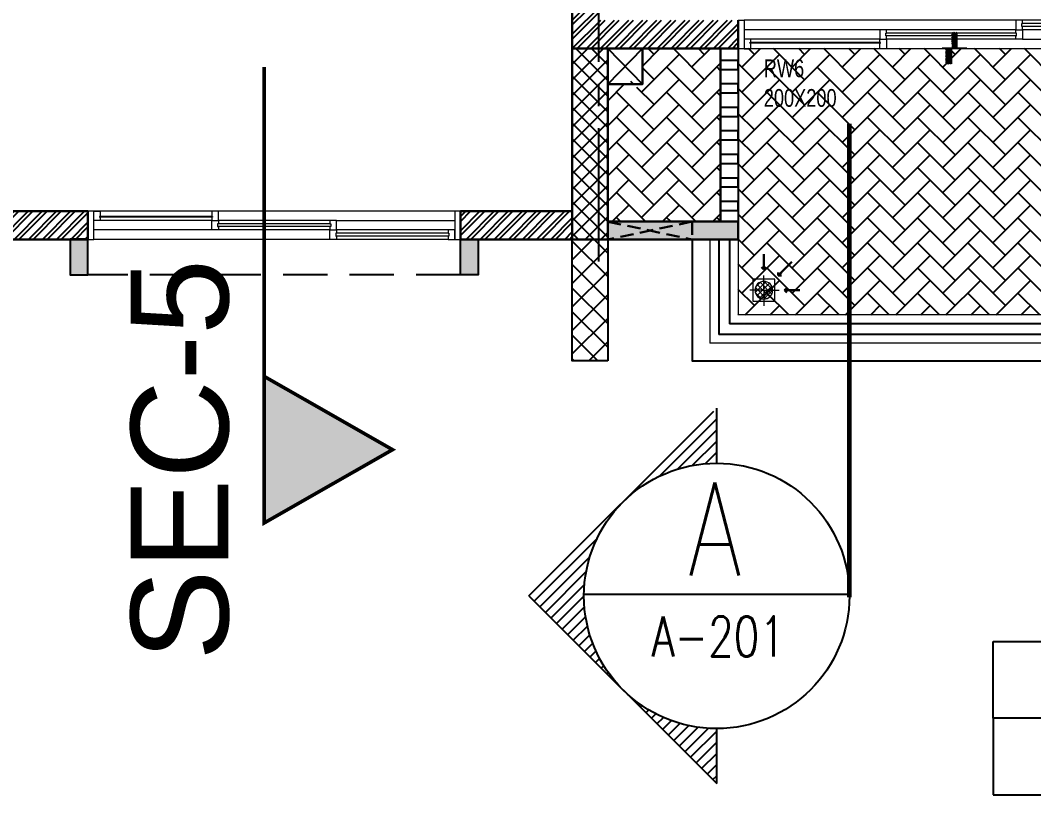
# Model space of a CAD drawing. Header units: millimetres. Extents: x 1066295 to 1300022, y -5734212 to -5454663.
# Drawn here: x 1197637 to 1203347, y -5734212 to -5729847 of the extents above; entities that cross this region are included whole.
import ezdxf

# ---------------------------------------------------------------- set-up
doc = ezdxf.new("R2010")
doc.units = ezdxf.units.MM
doc.header["$LTSCALE"] = 1000
doc.header["$MEASUREMENT"] = 0
for name, pattern in [('AUDIT_D_120904163729-0', [0]), ('T9_KEY PLAN(TYPICAL FLOOR)$0$2BHK-A - FRONT$0$AUDIT_D_120904163729-0', [0]), ('T9_KEY PLAN(TYPICAL FLOOR)$0$2BHK-A - FRONT$0$HIDDEN', [0.375, 0.25, -0.125]), ('T9_KEY PLAN(TYPICAL FLOOR)$0$T8(T9 IS SIMILAR) - DIMENSION & TEXTING$0$AUDIT_D_120904163729-0', [0]), ('T9_KEY PLAN(TYPICAL FLOOR)$0$T8(T9 IS SIMILAR) - DIMENSION & TEXTING$0$T8_REFUGE COLUMNS$0$HIDDEN', [0.375, 0.25, -0.125]), ('T9_KEY PLAN(TYPICAL FLOOR)$0$T8(T9 IS SIMILAR) - TYPICAL FLOOR ELEVATION$0$AUDIT_D_120904163729-0', [0]), ('T9_KEY PLAN(TYPICAL FLOOR)$0$T8(T9 IS SIMILAR) - TYPICAL FLOOR ELEVATION$0$HIDDEN', [0.375, 0.25, -0.125]), ('T9_KEY PLAN(TYPICAL FLOOR)$0$T8_REFUGE COLUMNS$0$CENTER2', [1.125, 0.75, -0.125, 0.125, -0.125]), ('T9_PROFILE SECTIONS$0$T8_PROFILE SECTIONS$0$HIDDEN', [0.375, 0.25, -0.125]), ('T9_PROFILE SECTIONS$0$T8_PROFILE SECTIONS$0$PHANTOM2', [1.25, 0.625, -0.125, 0.125, -0.125, 0.125, -0.125])]:
    doc.linetypes.add(name, pattern=pattern)
doc.layers.get('0').update_dxf_attribs({"linetype": 'AUDIT_D_120904163729-0'})
for name, color, linetype, lineweight in [('T9_KEY PLAN(TYPICAL FLOOR)$0$2BHK-A - FRONT$0$$0$a-TOI-fixtures', 251, 'Continuous', 0), ('T9_KEY PLAN(TYPICAL FLOOR)$0$2BHK-A - FRONT$0$a-TOI-fixtures', 251, 'Continuous', 0), ('T9_KEY PLAN(TYPICAL FLOOR)$0$2BHK-A - FRONT$0$A-WALL- 160', 6, 'Continuous', 30), ('T9_KEY PLAN(TYPICAL FLOOR)$0$2BHK-A - FRONT$0$Ele', 8, 'Continuous', 15), ('T9_KEY PLAN(TYPICAL FLOOR)$0$2BHK-A - FRONT$0$Window', 4, 'Continuous', 20), ('T9_KEY PLAN(TYPICAL FLOOR)$0$T8(T9 IS SIMILAR)$0$D&W', 8, 'Continuous', 25)]:
    doc.layers.add(name, color=color, linetype=linetype, lineweight=lineweight)
for name, color, linetype in [('T9_KEY PLAN(TYPICAL FLOOR)$0$2BHK-A - FRONT$0$A-DECK SUNK 125', 8, 'Continuous'), ('T9_KEY PLAN(TYPICAL FLOOR)$0$2BHK-A - FRONT$0$A-Elev Feature-Chajja', 13, 'Continuous'), ('T9_KEY PLAN(TYPICAL FLOOR)$0$2BHK-A - FRONT$0$A-HATCH -160', 251, 'T9_KEY PLAN(TYPICAL FLOOR)$0$2BHK-A - FRONT$0$AUDIT_D_120904163729-0'), ('T9_KEY PLAN(TYPICAL FLOOR)$0$2BHK-A - FRONT$0$a-tile drop', 3, 'Continuous'), ('T9_KEY PLAN(TYPICAL FLOOR)$0$2BHK-A - FRONT$0$APT PLANS-typ$0$TILEDROP', 3, 'Continuous'), ('T9_KEY PLAN(TYPICAL FLOOR)$0$2BHK-A - FRONT$0$CUT-OUT', 49, 'Continuous'), ('T9_KEY PLAN(TYPICAL FLOOR)$0$2BHK-A - FRONT$0$ELE 1', 1, 'Continuous'), ('T9_KEY PLAN(TYPICAL FLOOR)$0$T8(T9 IS SIMILAR) - DIMENSION & TEXTING$0$A-RWS NOS.', 1, 'T9_KEY PLAN(TYPICAL FLOOR)$0$T8(T9 IS SIMILAR) - DIMENSION & TEXTING$0$AUDIT_D_120904163729-0'), ('T9_KEY PLAN(TYPICAL FLOOR)$0$T8(T9 IS SIMILAR) - DIMENSION & TEXTING$0$T8_REFUGE COLUMNS$0$a-section line', 92, 'Continuous'), ('T9_KEY PLAN(TYPICAL FLOOR)$0$T8(T9 IS SIMILAR) - DIMENSION & TEXTING$0$T8_REFUGE COLUMNS$0$SECTSYMBOL', 3, 'Continuous'), ('T9_KEY PLAN(TYPICAL FLOOR)$0$T8(T9 IS SIMILAR) - DIMENSION & TEXTING$0$T8_REFUGE COLUMNS$0$TEXTB', 2, 'Continuous'), ('T9_KEY PLAN(TYPICAL FLOOR)$0$T8(T9 IS SIMILAR) - TYPICAL FLOOR ELEVATION$0$A-WALL HATCH', 252, 'T9_KEY PLAN(TYPICAL FLOOR)$0$T8(T9 IS SIMILAR) - TYPICAL FLOOR ELEVATION$0$AUDIT_D_120904163729-0'), ('T9_KEY PLAN(TYPICAL FLOOR)$0$T8(T9 IS SIMILAR) - TYPICAL FLOOR ELEVATION$0$A-WALL-FEATURES', 6, 'T9_KEY PLAN(TYPICAL FLOOR)$0$T8(T9 IS SIMILAR) - TYPICAL FLOOR ELEVATION$0$AUDIT_D_120904163729-0'), ('T9_KEY PLAN(TYPICAL FLOOR)$0$T8_REFUGE COLUMNS$0$A-CENTERLINE', 193, 'T9_KEY PLAN(TYPICAL FLOOR)$0$T8_REFUGE COLUMNS$0$CENTER2'), ('T9_KEY PLAN(TYPICAL FLOOR)$0$T8_TYPICAL COLUMNS$0$A-RCC COLS', 3, 'Continuous'), ('T9_PROFILE SECTIONS$0$T8_PROFILE SECTIONS$0$A-PROFILE SECTIONS', 81, 'T9_PROFILE SECTIONS$0$T8_PROFILE SECTIONS$0$PHANTOM2')]:
    doc.layers.add(name, color=color, linetype=linetype)
doc.styles.add('T9_KEY PLAN(TYPICAL FLOOR)$0$2BHK-A - FRONT$0$Romans 1', font='romans.shx', dxfattribs={"height": 100})
doc.styles.add('T9_KEY PLAN(TYPICAL FLOOR)$0$T8(T9 IS SIMILAR) - DIMENSION & TEXTING$0$ARIAL ARROW', font='swisscl.ttf')
doc.styles.add('T9_KEY PLAN(TYPICAL FLOOR)$0$T8(T9 IS SIMILAR) - DIMENSION & TEXTING$0$T8_REFUGE COLUMNS$0$ROMANS', font='romans.shx', dxfattribs={"width": 0.75})
doc.styles.add('T9_PROFILE SECTIONS$0$T8_PROFILE SECTIONS$0$arial', font='sanss___.ttf')
doc.dimstyles.new('T9_KEY PLAN(TYPICAL FLOOR)$0$2BHK-A - FRONT$0$ALPINE S', dxfattribs={"dimscale": 0, "dimtxt": 100, "dimasz": 75, "dimexe": 0, "dimexo": 0, "dimgap": 75, "dimtad": 1, "dimdec": 0, "dimzin": 0, "dimdsep": 46, "dimtxsty": 'T9_KEY PLAN(TYPICAL FLOOR)$0$2BHK-A - FRONT$0$Romans 1', "dimblk": 'T9_KEY PLAN(TYPICAL FLOOR)$0$2BHK-A - FRONT$0$_ArchTick', "dimcen": 0.09, "dimclrd": 256, "dimclre": 256, "dimclrt": 7, "dimadec": 0, "dimazin": 0, "dimtfac": 1, "dimtdec": 0, "dimtofl": 0, "dimtmove": 1, "dimatfit": 0, "dimldrblk": 'T9_KEY PLAN(TYPICAL FLOOR)$0$2BHK-A - FRONT$0$_Open90', "dimfxl": 1, "dimtolj": 1, "dimtzin": 0, "dimarcsym": 0})

# ---------------------------------------------------------------- blocks, each defined once
blk = doc.blocks.new('T9_PROFILE SECTIONS$0$T8_PROFILE SECTIONS$0$MH')
at = {"layer": 'T9_PROFILE SECTIONS$0$T8_PROFILE SECTIONS$0$A-PROFILE SECTIONS', "linetype": 'T9_PROFILE SECTIONS$0$T8_PROFILE SECTIONS$0$HIDDEN', "ltscale": 2}
h = blk.add_hatch(color=256, dxfattribs=at)
h.dxf.hatch_style = 1
h.paths.add_polyline_path([(1140354.5, -5697433.6), (1141077.6, -5697846.6), (1140354.5, -5698259.6)])
at = {"layer": 'T9_PROFILE SECTIONS$0$T8_PROFILE SECTIONS$0$A-PROFILE SECTIONS', "linetype": 'T9_PROFILE SECTIONS$0$T8_PROFILE SECTIONS$0$HIDDEN', "ltscale": 2, "const_width": 20}
blk.add_lwpolyline([(1140354.5, -5697433.6), (1140354.5, -5697433.6), (1141077.6, -5697846.6), (1140354.5, -5698259.6)], close=True, dxfattribs=at)
blk.add_lwpolyline([(1140354.5, -5697433.6), (1140354.5, -5700003.6)], dxfattribs=at)
blk = doc.blocks.new('T9_PROFILE SECTIONS$0$PROFILE SECTION LINE T9')
at = {"layer": 'T9_PROFILE SECTIONS$0$T8_PROFILE SECTIONS$0$A-PROFILE SECTIONS', "linetype": 'ByBlock', "xscale": -1, "rotation": 180}
blk.add_blockref('T9_PROFILE SECTIONS$0$T8_PROFILE SECTIONS$0$MH', (-1125316.1, -5716100.7, 0), dxfattribs=at)
at = {"layer": 'T9_PROFILE SECTIONS$0$T8_PROFILE SECTIONS$0$A-PROFILE SECTIONS', "linetype": 'ByBlock', "insert": (14844.5, -19442.5, 0), "char_height": 550, "attachment_point": 7, "rotation": 90, "style": 'T9_PROFILE SECTIONS$0$T8_PROFILE SECTIONS$0$arial'}
blk.add_mtext_dynamic_manual_height_columns('SEC-5', width=301.334, gutter_width=500, heights=[0], dxfattribs=at)
blk = doc.blocks.new('T9_KEY PLAN(TYPICAL FLOOR)$0$T8_REFUGE COLUMNS')
at = {"layer": 'T9_KEY PLAN(TYPICAL FLOOR)$0$T8_REFUGE COLUMNS$0$A-CENTERLINE'}
blk.add_line((1202642.1, -5728808.5), (1202642.1, -5698573.6), dxfattribs=at)
blk = doc.blocks.new('T9_KEY PLAN(TYPICAL FLOOR)$0$T8_TYPICAL COLUMNS')
at = {"layer": 'T9_KEY PLAN(TYPICAL FLOOR)$0$T8_TYPICAL COLUMNS$0$A-RCC COLS', "linetype": 'ByBlock'}
blk.add_blockref('T9_KEY PLAN(TYPICAL FLOOR)$0$T8_REFUGE COLUMNS', (0, 0), dxfattribs=at)
blk = doc.blocks.new('T9_KEY PLAN(TYPICAL FLOOR)$0$2BHK-A - FRONT$0$2400')
at = {"layer": 'T9_KEY PLAN(TYPICAL FLOOR)$0$2BHK-A - FRONT$0$Window', "color": 1, "lineweight": 13}
for p, q in [((1151176.5, -5692111.9), (1148842.5, -5692111.9)), ((1149607.5, -5692111.9), (1148880, -5692111.9)), ((1149607.5, -5692165.3), (1148880, -5692165.3)), ((1150373.7, -5692165.3), (1149645, -5692165.3)), ((1150411.2, -5692165.3), (1151176.5, -5692165.3)), ((1149607.5, -5692218.6), (1148842.5, -5692218.6)), ((1150373.7, -5692218.6), (1149645, -5692218.6)), ((1151139, -5692218.6), (1150411.2, -5692218.6)), ((1150373.7, -5692271.9), (1148842.5, -5692271.9)), ((1151139, -5692271.9), (1150411.2, -5692271.9))]:
    blk.add_line(p, q, dxfattribs=at)
at = {"layer": 'T9_KEY PLAN(TYPICAL FLOOR)$0$2BHK-A - FRONT$0$Window', "color": 5, "lineweight": 13}
for p, q in [((1149607.5, -5692142.2), (1148880, -5692142.2)), ((1149607.5, -5692146.7), (1148880, -5692146.7)), ((1150373.7, -5692183.8), (1149645, -5692183.8)), ((1150373.7, -5692200), (1149645, -5692200)), ((1151139, -5692237.2), (1150411.2, -5692237.2)), ((1151139, -5692253.3), (1150411.2, -5692253.3))]:
    blk.add_line(p, q, dxfattribs=at)
at = {"layer": 'T9_KEY PLAN(TYPICAL FLOOR)$0$2BHK-A - FRONT$0$Window', "color": 4, "lineweight": 13}
for points in [[(1148842.5, -5692111.9), (1148809.5, -5692111.9), (1148809.5, -5692271.9), (1148842.5, -5692271.9)], [(1148880, -5692146.7), (1148880, -5692165.3), (1148842.5, -5692165.3), (1148842.5, -5692111.9), (1148880, -5692111.9), (1148880, -5692142.2), (1148875.5, -5692142.2), (1148875.5, -5692146.7)], [(1149607.5, -5692146.7), (1149607.5, -5692165.3), (1149645, -5692165.3), (1149645, -5692111.9), (1149607.5, -5692111.9), (1149607.5, -5692142.2), (1149612, -5692142.2), (1149612, -5692146.7)], [(1151209.5, -5692111.9), (1151176.5, -5692111.9), (1151176.5, -5692271.9), (1151209.5, -5692271.9)], [(1149645, -5692200), (1149645, -5692218.6), (1149607.5, -5692218.6), (1149607.5, -5692165.3), (1149645, -5692165.3), (1149645, -5692183.8), (1149640.5, -5692183.8), (1149640.5, -5692200)], [(1150373.7, -5692200), (1150373.7, -5692218.6), (1150411.2, -5692218.6), (1150411.2, -5692165.3), (1150373.7, -5692165.3), (1150373.7, -5692183.8), (1150378.2, -5692183.8), (1150378.2, -5692200)], [(1150411.2, -5692253.3), (1150411.2, -5692271.9), (1150373.7, -5692271.9), (1150373.7, -5692218.6), (1150411.2, -5692218.6), (1150411.2, -5692237.2), (1150406.7, -5692237.2), (1150406.7, -5692253.3)], [(1151139, -5692253.3), (1151139, -5692271.9), (1151176.5, -5692271.9), (1151176.5, -5692218.6), (1151139, -5692218.6), (1151139, -5692237.2), (1151143.5, -5692237.2), (1151143.5, -5692253.3)]]:
    blk.add_lwpolyline(points, close=True, dxfattribs=at)
blk = doc.blocks.new('T9_KEY PLAN(TYPICAL FLOOR)$0$2BHK-A - FRONT$0$TILE DROP -x')
at = {"layer": 'T9_KEY PLAN(TYPICAL FLOOR)$0$2BHK-A - FRONT$0$APT PLANS-typ$0$TILEDROP'}
h = blk.add_hatch(dxfattribs=at)
h.set_pattern_fill('ACET-2D-ANSI31', color=8, scale=90, angle=90, style=0)
h.set_pattern_definition([(135, (-851695.914, 5365039.183), (-7.954951288, -7.954951288), [])])
h.paths.add_polyline_path([(-58324, -19206), (-58324, -19024), (-58262, -19024), (-58262, -19206)])
edge = h.paths.add_edge_path()
edge.add_line((-58324, -19381), (-58394, -19381))
edge.add_line((-58324, -19206), (-58324, -19381))
edge.add_line((-58393, -19206), (-58324, -19206))
edge.add_line((-58393, -19381), (-58393, -19206))
at = {"layer": 'T9_KEY PLAN(TYPICAL FLOOR)$0$2BHK-A - FRONT$0$APT PLANS-typ$0$TILEDROP', "color": 1}
blk.add_line((-58154, -19206), (-58434, -19206), dxfattribs=at)
at = {"layer": 'T9_KEY PLAN(TYPICAL FLOOR)$0$2BHK-A - FRONT$0$APT PLANS-typ$0$TILEDROP', "color": 20, "const_width": 10}
for points in [[(-58262, -19206), (-58262, -19024)], [(-58324, -19381), (-58324, -19206)], [(-58324, -19206), (-58262, -19206)]]:
    blk.add_lwpolyline(points, dxfattribs=at)
blk = doc.blocks.new('T9_KEY PLAN(TYPICAL FLOOR)$0$2BHK-A - FRONT$0$2100')
at = {"layer": 'T9_KEY PLAN(TYPICAL FLOOR)$0$2BHK-A - FRONT$0$Window', "color": 1, "lineweight": 13}
for p, q in [((1150876.5, -5693344.1), (1148842.5, -5693344.1)), ((1149507.5, -5693344.1), (1148880, -5693344.1)), ((1149507.5, -5693397.4), (1148880, -5693397.4)), ((1150173.7, -5693397.4), (1149545, -5693397.4)), ((1150211.2, -5693397.4), (1150876.5, -5693397.4)), ((1149507.5, -5693450.8), (1148842.5, -5693450.8)), ((1150173.7, -5693450.8), (1149545, -5693450.8)), ((1150839, -5693450.8), (1150211.2, -5693450.8)), ((1150173.7, -5693504.1), (1148842.5, -5693504.1)), ((1150839, -5693504.1), (1150211.2, -5693504.1))]:
    blk.add_line(p, q, dxfattribs=at)
at = {"layer": 'T9_KEY PLAN(TYPICAL FLOOR)$0$2BHK-A - FRONT$0$Window', "color": 5, "lineweight": 13}
for p, q in [((1149507.5, -5693374.4), (1148880, -5693374.4)), ((1149507.5, -5693378.9), (1148880, -5693378.9)), ((1150173.7, -5693416), (1149545, -5693416)), ((1150173.7, -5693432.2), (1149545, -5693432.2)), ((1150839, -5693469.3), (1150211.2, -5693469.3)), ((1150839, -5693485.5), (1150211.2, -5693485.5))]:
    blk.add_line(p, q, dxfattribs=at)
at = {"layer": 'T9_KEY PLAN(TYPICAL FLOOR)$0$2BHK-A - FRONT$0$Window', "color": 4, "lineweight": 13}
for points in [[(1148842.5, -5693344.1), (1148809.5, -5693344.1), (1148809.5, -5693504.1), (1148842.5, -5693504.1)], [(1148880, -5693378.9), (1148880, -5693397.4), (1148842.5, -5693397.4), (1148842.5, -5693344.1), (1148880, -5693344.1), (1148880, -5693374.4), (1148875.5, -5693374.4), (1148875.5, -5693378.9)], [(1149507.5, -5693378.9), (1149507.5, -5693397.4), (1149545, -5693397.4), (1149545, -5693344.1), (1149507.5, -5693344.1), (1149507.5, -5693374.4), (1149512, -5693374.4), (1149512, -5693378.9)], [(1150909.5, -5693344.1), (1150876.5, -5693344.1), (1150876.5, -5693504.1), (1150909.5, -5693504.1)], [(1149545, -5693432.2), (1149545, -5693450.8), (1149507.5, -5693450.8), (1149507.5, -5693397.4), (1149545, -5693397.4), (1149545, -5693416), (1149540.5, -5693416), (1149540.5, -5693432.2)], [(1150173.7, -5693432.2), (1150173.7, -5693450.8), (1150211.2, -5693450.8), (1150211.2, -5693397.4), (1150173.7, -5693397.4), (1150173.7, -5693416), (1150178.2, -5693416), (1150178.2, -5693432.2)], [(1150211.2, -5693485.5), (1150211.2, -5693504.1), (1150173.7, -5693504.1), (1150173.7, -5693450.8), (1150211.2, -5693450.8), (1150211.2, -5693469.3), (1150206.7, -5693469.3), (1150206.7, -5693485.5)], [(1150839, -5693485.5), (1150839, -5693504.1), (1150876.5, -5693504.1), (1150876.5, -5693450.8), (1150839, -5693450.8), (1150839, -5693469.3), (1150843.5, -5693469.3), (1150843.5, -5693485.5)]]:
    blk.add_lwpolyline(points, close=True, dxfattribs=at)
blk = doc.blocks.new('T9_KEY PLAN(TYPICAL FLOOR)$0$2BHK-A - FRONT$0$_ArchTick')
at = {"color": 0, "linetype": 'ByBlock', "const_width": 0.15}
blk.add_lwpolyline([(-0.5, -0.5), (0.5, 0.5)], dxfattribs=at)
blk = doc.blocks.new('T9_KEY PLAN(TYPICAL FLOOR)$0$2BHK-A - FRONT$0$_Open90')
at = {"color": 0, "linetype": 'ByBlock', "lineweight": -2}
for p, q in [((0, 0), (-1, 0)), ((-0.5, 0.5), (0, 0)), ((0, 0), (-0.5, -0.5))]:
    blk.add_line(p, q, dxfattribs=at)
blk = doc.blocks.new('T9_KEY PLAN(TYPICAL FLOOR)$0$2BHK-A - FRONT$0$A$C1DA736AB')
at = {"layer": 'T9_KEY PLAN(TYPICAL FLOOR)$0$2BHK-A - FRONT$0$a-TOI-fixtures', "linetype": 'ByBlock'}
for points in [[(117, 0.4, 0), (202.3, 0.4, 0)], [(81.7, -82.8, 0), (158.2, -159.9, 0)], [(0.4, -117, 0), (0.4, -202.3, 0)]]:
    blk.add_leader(points, dimstyle='T9_KEY PLAN(TYPICAL FLOOR)$0$2BHK-A - FRONT$0$ALPINE S', override={"dimscale": 1, "dimasz": 25, "dimtad": 0, "dimfxl": 5, "dimtfill": 1, "dimarcsym": 1}, dxfattribs=at)
blk = doc.blocks.new('T9_KEY PLAN(TYPICAL FLOOR)$0$2BHK-A - FRONT$0$$0$Type-A-First Floor Plan-bottom-up$0$FLOOR TRAP-flat-6')
at = {"layer": 'T9_KEY PLAN(TYPICAL FLOOR)$0$2BHK-A - FRONT$0$$0$a-TOI-fixtures'}
h = blk.add_hatch(dxfattribs=at)
h.set_pattern_fill('ACET-2D-_USER', color=256, scale=20, angle=45, style=0, double=1, pattern_type=0)
h.set_pattern_definition([(45, (-789896.981, 5385770.066), (-14.142135624, 14.142135624), []), (135, (-789896.981, 5385770.066), (-14.142135624, -14.142135624), [])])
edge = h.paths.add_edge_path()
edge.add_arc((150, 150), 50, 0, 360)
for q in [(150, 228.6), (67.6, 150), (237.4, 150), (150, 63.6)]:
    blk.add_line((150, 150), q, dxfattribs=at)
blk.add_lwpolyline([(87.5, 212.5), (212.5, 212.5), (212.5, 87.5), (87.5, 87.5)], close=True, dxfattribs=at)
blk.add_circle((150, 150), 50, dxfattribs=at)
at = {"layer": 'T9_KEY PLAN(TYPICAL FLOOR)$0$2BHK-A - FRONT$0$A-WALL- 160', "linetype": 'ByBlock', "rotation": 270}
blk.add_blockref('T9_KEY PLAN(TYPICAL FLOOR)$0$2BHK-A - FRONT$0$A$C1DA736AB', (150, 150.4), dxfattribs=at)
blk = doc.blocks.new('T9_KEY PLAN(TYPICAL FLOOR)')
at = {"layer": 'T9_KEY PLAN(TYPICAL FLOOR)$0$2BHK-A - FRONT$0$A-DECK SUNK 125'}
h = blk.add_hatch(dxfattribs=at)
h.set_pattern_fill('AR-HBONE', color=8, scale=25)
h.set_pattern_definition([(45, (54492.78, -0.36), (1e-14, 141.4213562), [300, -100]), (135, (54563.49, 70.35), (1e-14, 141.4213562), [300, -100])])
edge = h.paths.add_edge_path(flags=16)
edge.add_arc((1202842.3, -5727809.9), 24, 180, 540, ccw=False)
h.paths.add_polyline_path([(1202692.3, -5728584.9), (1203327.3, -5728584.9), (1203327.3, -5727610), (1202887.2, -5727609.9), (1202887.3, -5727809.9), (1202692.3, -5727809.9)])
h = blk.add_hatch(dxfattribs=at)
h.set_pattern_fill('AR-HBONE', color=8, scale=25)
h.set_pattern_definition([(45, (54492.78, -1.33), (1e-14, 141.4213562), [300, -100]), (135, (54563.49, 69.38), (1e-14, 141.4213562), [300, -100])])
h.paths.add_polyline_path([(1203427.3, -5727609.9), (1206197.3, -5727610), (1206197.3, -5729109.9), (1203427.3, -5729109.9)])
at = {"layer": 'T9_KEY PLAN(TYPICAL FLOOR)$0$2BHK-A - FRONT$0$A-HATCH -160', "linetype": 'ByBlock'}
h = blk.add_hatch(dxfattribs=at)
h.set_pattern_fill('ZIGZAG', color=8, scale=250)
h.set_pattern_definition([(0, (54492.778, -0.356), (31.25, 31.25), [31.25, -31.25]), (90, (54524.028, -0.356), (-31.25, 31.25), [31.25, -31.25])])
h.paths.add_polyline_path([(1196642.3, -5723474.9), (1198342.3, -5723474.9), (1198342.3, -5723374.9), (1196642.3, -5723374.9)])
h.paths.add_polyline_path([(1199382.3, -5724474.9), (1199382.3, -5724574.9), (1201592.3, -5724574.9), (1201592.3, -5724474.9), (1200442.2, -5724474.6), (1200442.2, -5724374.6), (1200342.2, -5724374.6), (1200342.2, -5724474.9)])
h.paths.add_polyline_path([(1200442.2, -5723374.6), (1201342, -5723374.6), (1201342, -5723474.6), (1200442.2, -5723474.6)])
h.paths.add_polyline_path([(1202092, -5723474.6), (1202692, -5723474.6), (1202692, -5723374.6), (1202092, -5723374.6)])
h.paths.add_polyline_path([(1204892.3, -5721024.9), (1204992.3, -5721024.9), (1204992.3, -5721774.6), (1204892.3, -5721774.6)])
h.paths.add_polyline_path([(1204892.3, -5720124.9), (1204992.3, -5720124.9), (1204992.3, -5719225), (1204892.3, -5719225)])
h.paths.add_polyline_path([(1200042.2, -5721674.9), (1200142.2, -5721674.9), (1200142.2, -5721174.9), (1200142.1, -5721175), (1200142.2, -5721074), (1200042.2, -5721074.3)])
h.paths.add_polyline_path([(1202692.3, -5728684.6), (1203427.3, -5728684.6), (1203427.3, -5728584.6), (1202692.3, -5728584.6)])
h.paths.add_polyline_path([(1202942.3, -5721774.9), (1203342.3, -5721774.9), (1203342.3, -5721674.9), (1202942.3, -5721674.9)])
h.paths.add_polyline_path([(1204642.3, -5721674.9), (1204892.3, -5721674.9), (1204892.3, -5721774.9), (1204642.3, -5721774.9)])
h = blk.add_hatch(dxfattribs=at)
h.set_pattern_fill('ANSI32', color=8, scale=150)
h.set_pattern_definition([(45, (54492.78, -0.904), (-39.77475644, 39.77475644), []), (45, (54519.295, -0.904), (-39.77475644, 39.77475644), [])])
h.paths.add_polyline_path([(1199132.6, -5726829.9), (1199292.6, -5726829.9), (1199292.6, -5728524.6), (1199762.6, -5728524.6), (1199762.6, -5728684.6), (1199132.6, -5728684.6)])
h.paths.add_polyline_path([(1202492.3, -5727009.9), (1202652.3, -5727009.9), (1202652.3, -5727450.1), (1203427.3, -5727450.1), (1203427.3, -5727610.1), (1202492.3, -5727610.1)])
h.paths.add_polyline_path([(1201862.6, -5728684.6), (1202492.3, -5728684.6), (1202492.3, -5728524.6), (1201862.6, -5728524.6)])
h.paths.add_polyline_path([(1205827.3, -5727450.1), (1206197.3, -5727450.1), (1206197.3, -5727610.1), (1205827.3, -5727610.1)])
h.paths.add_polyline_path([(1200757.3, -5719574.2), (1200917.3, -5719574.2), (1200917.3, -5719224.9), (1200757.3, -5719224.9)])
h.paths.add_polyline_path([(1200042.2, -5721834.8), (1200281.7, -5721834.8), (1200282.8, -5721674.9), (1200042.2, -5721674.9)])
h.paths.add_polyline_path([(1200282.2, -5721924.5), (1200442.2, -5721924.5), (1200442.2, -5722424.9), (1200282.2, -5722424.9)])
h.paths.add_polyline_path([(1199092.3, -5721924.9), (1199252.3, -5721924.9), (1199252.3, -5722424.9), (1199092.3, -5722424.9)])
h.paths.add_polyline_path([(1199092.3, -5723474.9), (1199092.3, -5723074.9), (1199252.3, -5723074.9), (1199252.3, -5723314.9), (1200282.2, -5723314.9), (1200279.7, -5723074.9), (1200439.7, -5723074.9), (1200442.2, -5723474.6)])
h = blk.add_hatch(dxfattribs=at)
h.set_pattern_fill('ANSI37', color=8, scale=500)
h.set_pattern_definition([(45, (54492.78, -0.356), (-44.1941738, 44.1941738), []), (135, (54492.78, -0.356), (-44.1941738, -44.1941738), [])])
h.paths.add_polyline_path([(1195742.3, -5727585.2), (1195542.3, -5727585.2), (1195542.3, -5726519.9), (1195742.3, -5726519.9)])
h.paths.add_polyline_path([(1195742.3, -5723474.6), (1196392, -5723474.6), (1196392, -5723274.6), (1195742.3, -5723274.6)])
h.paths.add_polyline_path([(1202492.3, -5728684.6), (1202692.3, -5728684.6), (1202692.3, -5727610.1), (1202492.3, -5727610.1)])
at = {"layer": 'T9_KEY PLAN(TYPICAL FLOOR)$0$T8(T9 IS SIMILAR) - DIMENSION & TEXTING$0$T8_REFUGE COLUMNS$0$SECTSYMBOL'}
h = blk.add_hatch(dxfattribs=at)
h.set_pattern_fill('ANSI31', color=8, scale=355.5, angle=990, style=0)
h.set_pattern_definition([(225, (295225.997, -7112461.696), (-31.4220576, 31.4220576), [])])
h.paths.add_polyline_path([(1202777.2, -5730165.3), (1202248.4, -5730694), (1202777.2, -5731222.7, -0.198912), (1202558.2, -5730694, -0.198912)])
h.paths.add_polyline_path([(1202777.2, -5731222.7), (1203305.9, -5731751.4), (1203305.9, -5731441.7, -0.198912)])
h.paths.add_polyline_path([(1203305.9, -5729636.6), (1202777.2, -5730165.3, -0.198912), (1203305.9, -5729946.3)])
at = {"layer": 'T9_KEY PLAN(TYPICAL FLOOR)$0$T8(T9 IS SIMILAR) - TYPICAL FLOOR ELEVATION$0$A-WALL HATCH', "linetype": 'ByBlock'}
h = blk.add_hatch(dxfattribs=at)
h.set_pattern_fill('ANSI37', color=8, scale=750)
h.set_pattern_definition([(45, (-0.1, -0.21), (-66.2912607, 66.2912607), []), (135, (-0.1, -0.21), (-66.2912607, -66.2912607), [])])
h.paths.add_polyline_path([(1186632.3, -5709913.9), (1186432.3, -5709913.9), (1186432.3, -5708154.2), (1186632.3, -5708154.2)])
h.paths.add_polyline_path([(1190032.3, -5708154), (1190232.6, -5708154), (1190232.6, -5709913.7), (1190032.3, -5709913.7)])
h.paths.add_polyline_path([(1202792.3, -5700405.8), (1202592.3, -5700405.8), (1202592.3, -5701090.3), (1202792.3, -5701090.3)])
h.paths.add_polyline_path([(1209952.2, -5700405.8), (1209752.2, -5700405.8), (1209752.2, -5701092), (1209952.2, -5701092)])
h.paths.add_polyline_path([(1222512.1, -5708154), (1222311.7, -5708154), (1222311.7, -5709913.7), (1222512.1, -5709913.7)])
h.paths.add_polyline_path([(1225912.1, -5709913.9), (1226112.1, -5709913.9), (1226112.1, -5708154.2), (1225912.1, -5708154.2)])
h.paths.add_polyline_path([(1209852.3, -5729369.1), (1210052.3, -5729369.1), (1210052.3, -5728684.2), (1209852.3, -5728684.2)])
h.paths.add_polyline_path([(1202692.1, -5729369.1), (1202492, -5729369.1), (1202492, -5728684.2), (1202692.1, -5728684.2)])
h = blk.add_hatch(dxfattribs=at)
h.set_pattern_fill('ZIGZAG', color=8, scale=250)
h.set_pattern_definition([(0, (0, 0), (31.25, 31.25), [31.25, -31.25]), (90, (31.25, 0), (-31.25, 31.25), [31.25, -31.25])])
h.paths.add_polyline_path([(1186332.7, -5719983.5), (1186332.7, -5719683.5), (1186432.7, -5719683.5), (1186432.7, -5719883.5), (1186982.7, -5719883.5), (1186982.7, -5719523.5), (1187082.7, -5719523.5), (1187082.7, -5719983.5)])
h.paths.add_polyline_path([(1190232.7, -5719983.5), (1190232.7, -5719683.5), (1190132.7, -5719683.5), (1190132.7, -5719883.5), (1189582.7, -5719883.5), (1189582.7, -5719523.5), (1189482.7, -5719523.5), (1189482.7, -5719983.5)])
h.paths.add_polyline_path([(1190857.7, -5717933.5), (1190857.7, -5717733.5), (1190757.7, -5717733.5), (1190757.7, -5717933.5)])
h.paths.add_polyline_path([(1193357.7, -5717733.5), (1193357.7, -5717933.5), (1193257.7, -5717933.5), (1193257.7, -5717733.5)])
h.paths.add_polyline_path([(1196632.8, -5709938.8), (1196632.8, -5709738.8), (1196532.8, -5709738.8), (1196532.8, -5709938.8)])
h.paths.add_polyline_path([(1194132, -5709738.8), (1194132, -5709938.8), (1194032, -5709938.8), (1194032, -5709738.8)])
h.paths.add_polyline_path([(1195742.7, -5701889.7), (1196212.8, -5701889.7), (1196212.8, -5702349.7), (1196112.8, -5702349.7), (1196112.8, -5701989.7), (1195742.7, -5701989.7)])
h.paths.add_polyline_path([(1198312.8, -5702349.7), (1198312.8, -5701889.7), (1199132.6, -5701889.7), (1199132.6, -5701989.7), (1198412.8, -5701989.7), (1198412.8, -5702349.7)])
h.paths.add_polyline_path([(1199662.5, -5701090.3), (1199662.5, -5700890.3), (1199762.5, -5700890.3), (1199762.5, -5701090.3)])
h.paths.add_polyline_path([(1201862.6, -5700890.3), (1201862.6, -5701090.3), (1201962.6, -5701090.3), (1201962.6, -5700890.3)])
h.paths.add_polyline_path([(1210681.9, -5700890.3), (1210681.9, -5701090.3), (1210581.9, -5701090.3), (1210581.9, -5700890.3)])
h.paths.add_polyline_path([(1212882, -5701090.3), (1212882, -5700890.3), (1212782, -5700890.3), (1212782, -5701090.3)])
h.paths.add_polyline_path([(1214231.8, -5702349.7), (1214231.8, -5701889.7), (1213412.3, -5701889.7), (1213412.3, -5701989.7), (1214131.8, -5701989.7), (1214131.8, -5702349.7)])
h.paths.add_polyline_path([(1216801.9, -5701889.7), (1216331.8, -5701889.7), (1216331.8, -5702349.7), (1216431.8, -5702349.7), (1216431.8, -5701989.7), (1216801.9, -5701989.7)])
h.paths.add_polyline_path([(1215911.7, -5709938.8), (1215911.7, -5709738.8), (1216011.7, -5709738.8), (1216011.7, -5709938.8)])
h.paths.add_polyline_path([(1218412.5, -5709738.8), (1218412.5, -5709938.8), (1218512.5, -5709938.8), (1218512.5, -5709738.8)])
h.paths.add_polyline_path([(1221686.9, -5717933.5), (1221686.9, -5717733.5), (1221786.9, -5717733.5), (1221786.9, -5717933.5)])
h.paths.add_polyline_path([(1219186.9, -5717733.5), (1219186.9, -5717933.5), (1219286.9, -5717933.5), (1219286.9, -5717733.5)])
h.paths.add_polyline_path([(1222311.8, -5719983.5), (1222311.8, -5719683.5), (1222411.8, -5719683.5), (1222411.8, -5719883.5), (1222961.8, -5719883.5), (1222961.8, -5719523.5), (1223061.8, -5719523.5), (1223061.8, -5719983.5)])
h.paths.add_polyline_path([(1226211.8, -5719983.5), (1226211.8, -5719683.5), (1226111.8, -5719683.5), (1226111.8, -5719883.5), (1225561.8, -5719883.5), (1225561.8, -5719523.5), (1225461.8, -5719523.5), (1225461.8, -5719983.5)])
h.paths.add_polyline_path([(1217001.9, -5727584.6), (1216901.9, -5727584.6), (1216901.9, -5727784.6), (1216356.8, -5727784.6), (1216356.8, -5727424.6), (1216256.8, -5727424.6), (1216256.8, -5727884.6), (1217001.9, -5727884.6)])
h.paths.add_polyline_path([(1214156.8, -5727424.6), (1214056.8, -5727424.6), (1214056.8, -5727784.6), (1213412.3, -5727784.6), (1213412.3, -5727884.6), (1214156.8, -5727884.6)])
h.paths.add_polyline_path([(1210681.9, -5728884), (1210681.9, -5728684), (1210581.9, -5728684), (1210581.9, -5728884)])
h.paths.add_polyline_path([(1212882, -5728684), (1212882, -5728884), (1212782, -5728884), (1212782, -5728684)])
h.paths.add_polyline_path([(1201862.6, -5728884), (1201862.6, -5728684), (1201962.6, -5728684), (1201962.6, -5728884)])
h.paths.add_polyline_path([(1199662.5, -5728684), (1199662.5, -5728884), (1199762.5, -5728884), (1199762.5, -5728684)])
h.paths.add_polyline_path([(1198387.7, -5727424.6), (1198487.7, -5727424.6), (1198487.7, -5727784.6), (1199132.3, -5727784.6), (1199132.3, -5727884.6), (1198387.7, -5727884.6)])
h.paths.add_polyline_path([(1195542.6, -5727584.6), (1195642.6, -5727584.6), (1195642.6, -5727784.6), (1196187.7, -5727784.6), (1196187.7, -5727424.6), (1196287.7, -5727424.6), (1196287.7, -5727884.6), (1195542.6, -5727884.6)])
at = {"color": 4, "linetype": 'T9_KEY PLAN(TYPICAL FLOOR)$0$T8(T9 IS SIMILAR) - DIMENSION & TEXTING$0$T8_REFUGE COLUMNS$0$HIDDEN', "ltscale": 5, "const_width": 25, "elevation": 0.1}
blk.add_lwpolyline([(1204053.5, -5730701.3), (1204053.5, -5728033.3)], dxfattribs=at)
at = {"layer": 'T9_KEY PLAN(TYPICAL FLOOR)$0$2BHK-A - FRONT$0$A-Elev Feature-Chajja', "color": 8}
for points in [[(1203327.3, -5727676.6), (1203327.3, -5727726.6), (1203427.3, -5727726.6), (1203427.3, -5727676.6)], [(1203327.3, -5727809), (1203327.3, -5727859), (1203427.3, -5727859), (1203427.3, -5727809)], [(1203327.3, -5727941.4), (1203327.3, -5727991.4), (1203427.3, -5727991.4), (1203427.3, -5727941.4)], [(1203327.3, -5728073.8), (1203327.3, -5728123.8), (1203427.3, -5728123.8), (1203427.3, -5728073.8)], [(1203327.3, -5728206.2), (1203327.3, -5728256.2), (1203427.3, -5728256.2), (1203427.3, -5728206.2)], [(1203327.3, -5728339.1), (1203327.3, -5728389.1), (1203427.3, -5728389.1), (1203427.3, -5728339.1)], [(1203327.3, -5728471.5), (1203327.3, -5728521.5), (1203427.3, -5728521.5), (1203427.3, -5728471.5)]]:
    blk.add_lwpolyline(points, close=True, dxfattribs=at)
at = {"layer": 'T9_KEY PLAN(TYPICAL FLOOR)$0$2BHK-A - FRONT$0$A-WALL- 160', "color": 8, "linetype": 'ByBlock'}
for p, q in [((1202492.3, -5728684.9), (1202492.3, -5727009.9)), ((1203427.3, -5727449.9), (1203427.3, -5727609.9)), ((1202492.3, -5727609.9), (1203427.3, -5727609.9)), ((1202692.3, -5728684.9), (1202692.3, -5727609.9)), ((1199292.3, -5728524.9), (1199762.6, -5728524.9)), ((1199762.6, -5728524.9), (1199762.6, -5728684.9)), ((1201862.6, -5728524.9), (1202492.3, -5728524.9)), ((1201862.6, -5728524.9), (1201862.6, -5728684.9)), ((1199132.3, -5728684.9), (1199762.6, -5728684.9)), ((1201862.6, -5728684.9), (1202692.3, -5728684.9))]:
    blk.add_line(p, q, dxfattribs=at)
at = {"layer": 'T9_KEY PLAN(TYPICAL FLOOR)$0$2BHK-A - FRONT$0$A-WALL- 160', "color": 8, "linetype": 'T9_KEY PLAN(TYPICAL FLOOR)$0$2BHK-A - FRONT$0$HIDDEN', "ltscale": 0.3}
for p, q in [((1202692.5, -5728585.4), (1203167.3, -5728684.9)), ((1203167.3, -5728584.9), (1202692.6, -5728685.4))]:
    blk.add_line(p, q, dxfattribs=at)
blk.add_lwpolyline([(1203167.3, -5728684.9), (1202692.3, -5728684.9), (1202692.3, -5728584.9), (1203167.3, -5728584.9)], close=True, dxfattribs=at)
at = {"layer": 'T9_KEY PLAN(TYPICAL FLOOR)$0$2BHK-A - FRONT$0$A-WALL- 160', "color": 8, "linetype": 'ByBlock'}
blk.add_lwpolyline([(1202692.3, -5728684.9), (1203427.3, -5728684.9), (1203427.3, -5728584.9), (1202692.3, -5728584.9)], dxfattribs=at)
at = {"layer": 'T9_KEY PLAN(TYPICAL FLOOR)$0$2BHK-A - FRONT$0$CUT-OUT', "color": 8}
for p, q in [((1203327.3, -5727610), (1203327.3, -5728584.9)), ((1203427.3, -5727609.9), (1203427.3, -5728584.9))]:
    blk.add_line(p, q, dxfattribs=at)
for points in [[(1202692.3, -5728584.9), (1203327.3, -5728584.9), (1203327.3, -5727610), (1202887.2, -5727609.9), (1202887.3, -5727809.9), (1202692.3, -5727809.9)], [(1202692.3, -5727809.9), (1202887.3, -5727809.9), (1202887.3, -5727609.9), (1202692.3, -5727609.9)]]:
    blk.add_lwpolyline(points, close=True, dxfattribs=at)
at = {"layer": 'T9_KEY PLAN(TYPICAL FLOOR)$0$2BHK-A - FRONT$0$CUT-OUT', "color": 8, "linetype": 'ByBlock'}
for points in [[(1202692.3, -5727809.9), (1202887.3, -5727609.9)], [(1202692.3, -5727609.9), (1202887.3, -5727809.9)]]:
    blk.add_lwpolyline(points, dxfattribs=at)
at = {"layer": 'T9_KEY PLAN(TYPICAL FLOOR)$0$2BHK-A - FRONT$0$Ele', "color": 8}
for p, q in [((1203427.3, -5727609.9), (1203427.3, -5729109.9)), ((1203267.3, -5728685.2), (1203267.3, -5729269.9)), ((1206197.3, -5729109.9), (1203427.3, -5729109.9)), ((1206197.3, -5729269.9), (1203267.3, -5729269.9))]:
    blk.add_line(p, q, dxfattribs=at)
at = {"layer": 'T9_KEY PLAN(TYPICAL FLOOR)$0$2BHK-A - FRONT$0$ELE 1', "color": 8}
for p, q in [((1203317.3, -5728685.2), (1203317.3, -5729219.9)), ((1203377.3, -5728685.2), (1203377.3, -5729159.9)), ((1206197.3, -5729159.9), (1203377.3, -5729159.9)), ((1206197.3, -5729219.9), (1203317.3, -5729219.9))]:
    blk.add_line(p, q, dxfattribs=at)
at = {"layer": 'T9_KEY PLAN(TYPICAL FLOOR)$0$T8(T9 IS SIMILAR) - DIMENSION & TEXTING$0$T8_REFUGE COLUMNS$0$a-section line', "linetype": 'Continuous'}
for p, q in [((1204863.7, -5731382.4, 0), (1204863.7, -5730950.4, 0)), ((1204863.7, -5730950.4, 0), (1208014.8, -5730950.4, 0)), ((1208014.8, -5731382.4, 0), (1204863.7, -5731382.4, 0)), ((1204863.7, -5731382.4, 0), (1204863.7, -5731814.4, 0)), ((1208014.8, -5731382.4, 0), (1204863.7, -5731382.4, 0)), ((1204863.7, -5731814.4, 0), (1208014.8, -5731814.4, 0))]:
    blk.add_line(p, q, dxfattribs=at)
at = {"layer": 'T9_KEY PLAN(TYPICAL FLOOR)$0$T8(T9 IS SIMILAR) - DIMENSION & TEXTING$0$T8_REFUGE COLUMNS$0$SECTSYMBOL', "color": 2}
for p, q in [((1203305.9, -5729946.3, 0.1), (1203305.9, -5729636.6, 0.1)), ((1202248.4, -5730694, 0.1), (1203289.1, -5729653.4, 0.1)), ((1202248.4, -5730694, 0.1), (1203305.9, -5731751.4, 0.1)), ((1204053.5, -5730686.7, 0.1), (1202558.2, -5730686.7, 0.1)), ((1203305.9, -5731751.4, 0.1), (1203305.9, -5731441.7, 0.1))]:
    blk.add_line(p, q, dxfattribs=at)
at = {"layer": 'T9_KEY PLAN(TYPICAL FLOOR)$0$T8(T9 IS SIMILAR) - DIMENSION & TEXTING$0$T8_REFUGE COLUMNS$0$SECTSYMBOL', "color": 6}
blk.add_circle((1203305.9, -5730694, 0.1), 747.7, dxfattribs=at)
at = {"layer": 'T9_KEY PLAN(TYPICAL FLOOR)$0$T8(T9 IS SIMILAR) - TYPICAL FLOOR ELEVATION$0$A-WALL-FEATURES', "color": 8, "linetype": 'T9_KEY PLAN(TYPICAL FLOOR)$0$T8(T9 IS SIMILAR) - TYPICAL FLOOR ELEVATION$0$HIDDEN'}
blk.add_line((1201862.6, -5728884), (1199762.5, -5728884), dxfattribs=at)
at = {"layer": 'T9_KEY PLAN(TYPICAL FLOOR)$0$T8(T9 IS SIMILAR) - TYPICAL FLOOR ELEVATION$0$A-WALL-FEATURES', "color": 8, "linetype": 'ByBlock'}
for points in [[(1199662.5, -5728684), (1199662.5, -5728884), (1199762.5, -5728884), (1199762.5, -5728684)], [(1201862.6, -5728884), (1201862.6, -5728684), (1201962.6, -5728684), (1201962.6, -5728884)], [(1202692.2, -5729368.9), (1202492.1, -5729368.9), (1202492.1, -5728684), (1202692.2, -5728684)]]:
    blk.add_lwpolyline(points, close=True, dxfattribs=at)
blk.add_lwpolyline([(1203167.3, -5728684), (1203167.3, -5729369.6), (1209377.3, -5729369.6), (1209377.3, -5728684)], dxfattribs=at)
at = {"layer": 'T9_KEY PLAN(TYPICAL FLOOR)$0$2BHK-A - FRONT$0$$0$a-TOI-fixtures', "color": 8, "extrusion": (0, 0, -1), "zscale": -1, "rotation": 270}
blk.add_blockref('T9_KEY PLAN(TYPICAL FLOOR)$0$2BHK-A - FRONT$0$$0$Type-A-First Floor Plan-bottom-up$0$FLOOR TRAP-flat-6', (-1203721.8, -5728821.2), dxfattribs=at)
at = {"layer": 'T9_KEY PLAN(TYPICAL FLOOR)$0$2BHK-A - FRONT$0$a-tile drop', "color": 8, "extrusion": (0, 0, -1), "xscale": -0.5, "yscale": 0.5, "zscale": -0.5}
blk.add_blockref('T9_KEY PLAN(TYPICAL FLOOR)$0$2BHK-A - FRONT$0$TILE DROP -x', (-1233792.7, -5718006.6), dxfattribs=at)
at = {"layer": 'T9_KEY PLAN(TYPICAL FLOOR)$0$2BHK-A - FRONT$0$A-WALL- 160', "color": 8, "linetype": 'ByBlock', "xscale": -1, "rotation": 180}
blk.add_blockref('T9_KEY PLAN(TYPICAL FLOOR)$0$2BHK-A - FRONT$0$2400', (54617.8, -11419721.9), dxfattribs=at)
at = {"layer": 'T9_KEY PLAN(TYPICAL FLOOR)$0$2BHK-A - FRONT$0$A-WALL- 160', "color": 8, "linetype": 'ByBlock'}
blk.add_blockref('T9_KEY PLAN(TYPICAL FLOOR)$0$2BHK-A - FRONT$0$2100', (50953.2, -35180.8), dxfattribs=at)
at = {"layer": 'T9_KEY PLAN(TYPICAL FLOOR)$0$T8(T9 IS SIMILAR)$0$D&W', "color": 8, "linetype": 'ByBlock'}
blk.add_blockref('T9_KEY PLAN(TYPICAL FLOOR)$0$T8_TYPICAL COLUMNS', (0, 0), dxfattribs=at)
at = {"layer": 'T9_KEY PLAN(TYPICAL FLOOR)$0$T8(T9 IS SIMILAR) - DIMENSION & TEXTING$0$A-RWS NOS.', "color": 8, "linetype": 'ByBlock', "insert": (1203571.2, -5727671), "char_height": 100, "width": 532.298, "attachment_point": 1, "style": 'T9_KEY PLAN(TYPICAL FLOOR)$0$T8(T9 IS SIMILAR) - DIMENSION & TEXTING$0$ARIAL ARROW'}
blk.add_mtext('RW6\\P200X200', dxfattribs=at)
at = {"layer": 'T9_KEY PLAN(TYPICAL FLOOR)$0$T8(T9 IS SIMILAR) - DIMENSION & TEXTING$0$T8_REFUGE COLUMNS$0$TEXTB', "style": 'T9_KEY PLAN(TYPICAL FLOOR)$0$T8(T9 IS SIMILAR) - DIMENSION & TEXTING$0$T8_REFUGE COLUMNS$0$ROMANS', "width": 0.75}
for s, height, p in [('A', 525, (1203143.2, -5730579.4, 0.1)), ('A-201', 225, (1202939.3, -5731034.9, 0.1))]:
    blk.add_text(s, height=height, dxfattribs=at).set_placement(p)
blk = doc.blocks.new('T9_PROFILE SECTIONS')
at = {"layer": 'T9_PROFILE SECTIONS$0$T8_PROFILE SECTIONS$0$A-PROFILE SECTIONS', "linetype": 'ByBlock'}
blk.add_blockref('T9_PROFILE SECTIONS$0$PROFILE SECTION LINE T9', (1185718.3657, -5711614.9293, -0.0243), dxfattribs=at)
at = {"linetype": 'ByBlock'}
blk.add_blockref('T9_KEY PLAN(TYPICAL FLOOR)', (0.1954, 0.8356), dxfattribs=at)

msp = doc.modelspace()

# ---------------------------------------------------------------- block references
at = {"linetype": 'ByBlock'}
msp.add_blockref('T9_PROFILE SECTIONS', (-1745.2, -2398.4, 0.4), dxfattribs=at)

doc.saveas('drawing.dxf')
